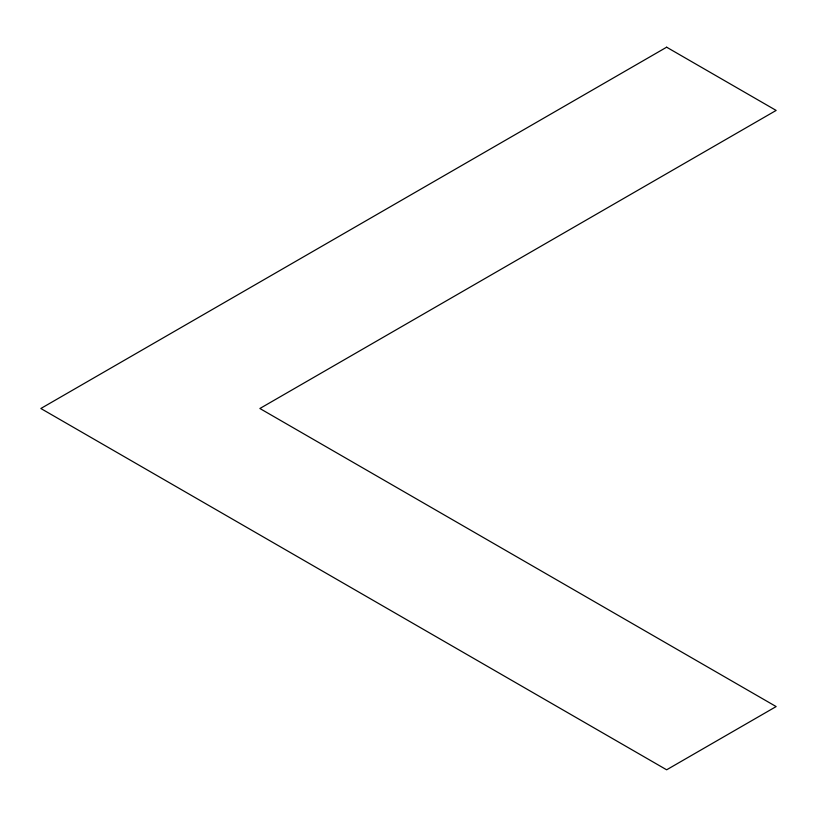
<?xml version="1.0" encoding="UTF-8"?>
<svg xmlns="http://www.w3.org/2000/svg" width="817" height="817" viewBox="0 0 817 817"><rect width="100%" height="100%" fill="white"/><g stroke="black" fill="none" stroke-linecap="round" stroke-linejoin="round"><path stroke-width="1.23" d="M666.641 47.202L40.85 408.5L666.641 769.798L776.15 706.572L259.877 408.5L776.15 110.428L666.641 47.202"/></g></svg>
